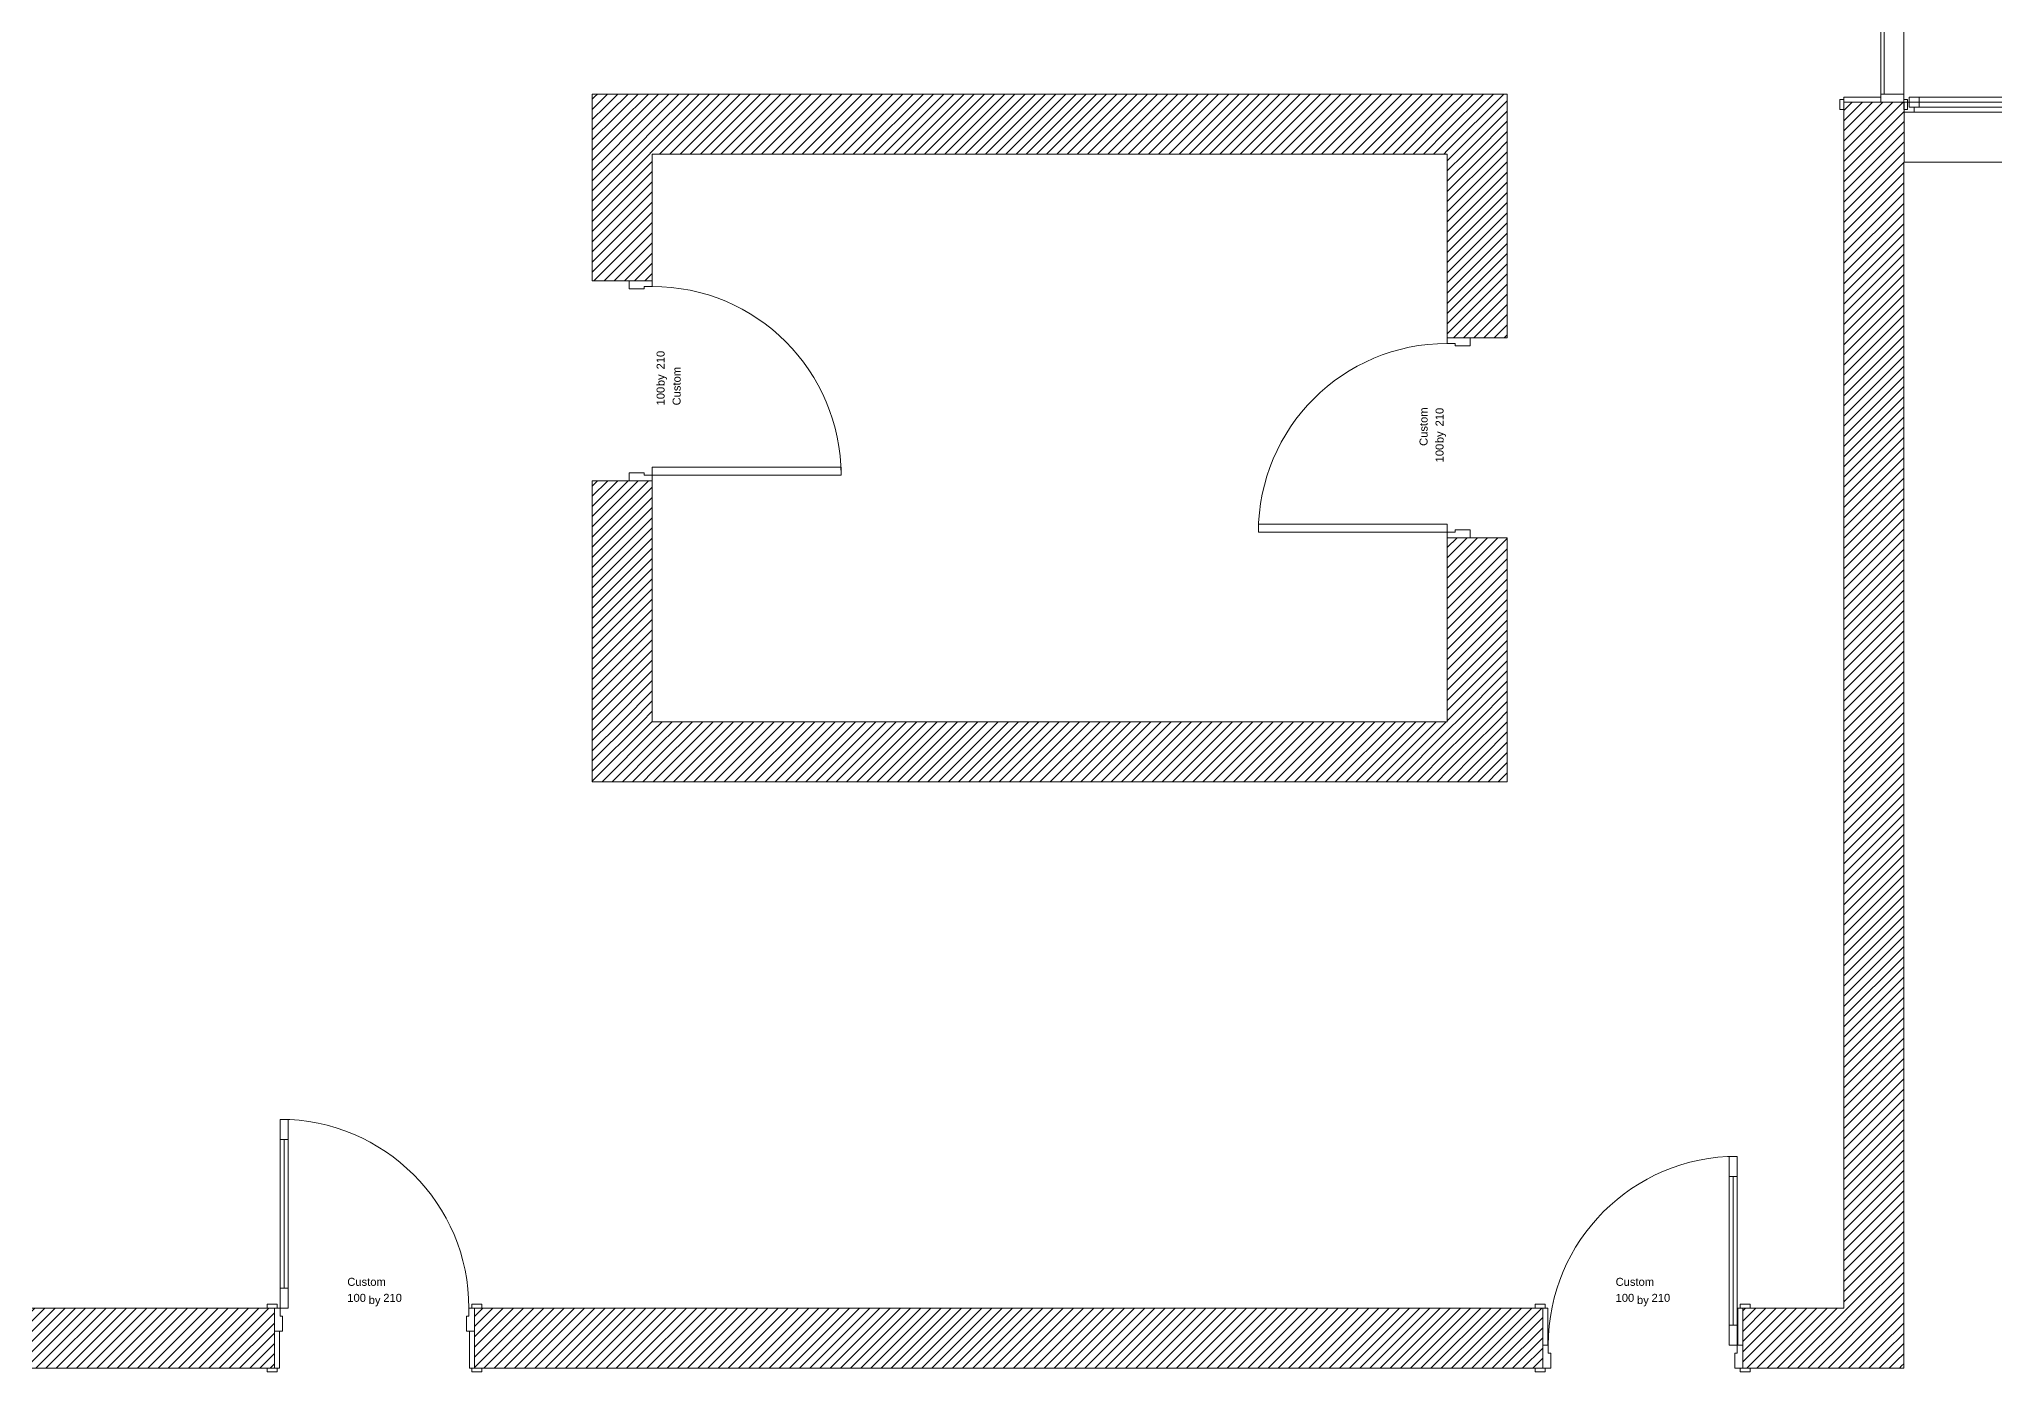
# Model space of a CAD drawing. Header units: millimetres. Extents: x -22335 to 45019, y -6963 to 25912.
# Drawn here: x -12214 to -2437, y 11628 to 18293 of the extents above; entities that cross this region are included whole.
import ezdxf
from ezdxf.enums import TextEntityAlignment as Align

# ---------------------------------------------------------------- set-up
doc = ezdxf.new("R2010")
doc.units = ezdxf.units.MM
doc.header["$MEASUREMENT"] = 0
for name, color, linetype in [('A_KONS_zid zunanji', 7, 'Continuous'), ('Archicad Door Markers', 7, 'Continuous'), ('Archicad Doors', 7, 'Continuous'), ('Archicad Window Markers', 7, 'Continuous'), ('Archicad Windows', 7, 'Continuous')]:
    doc.layers.add(name, color=color, linetype=linetype)
for name, color, linetype, lineweight in [('A_KONS_zid zunanji_Pen_No__27', 7, 'Continuous', 20), ('Archicad Door Markers_Pen_No__7', 7, 'Continuous', 13), ('Archicad Doors_Pen_No__27', 7, 'Continuous', 20), ('Archicad Window Markers_Pen_No__7', 7, 'Continuous', 13), ('Archicad Windows_Pen_No__27', 7, 'Continuous', 20)]:
    doc.layers.add(name, color=color, linetype=linetype, lineweight=lineweight)
for name, color, linetype, lineweight, true_color in [('Archicad Doors_Pen_No__23', 7, 'Continuous', 20, 0xff6600), ('Archicad Doors_Pen_No__3', 7, 'Continuous', 13, 0xff6600), ('Archicad Windows_Pen_No__23', 7, 'Continuous', 20, 0xff6600), ('Archicad Windows_Pen_No__3', 7, 'Continuous', 13, 0xff6600)]:
    doc.layers.add(name, color=color, linetype=linetype, lineweight=lineweight, true_color=true_color)
doc.styles.add('GENERATED_STYLE_1', font='arial.ttf')
pattern_1 = [(45, (0, 0), (-25.455843, 25.455843), [])]

# ---------------------------------------------------------------- blocks, each defined once
blk = doc.blocks.new('Door 27')
at = {"layer": 'Archicad Doors_Pen_No__23', "color": 30, "linetype": 'Continuous', "lineweight": 20, "true_color": 0xff6600}
for p, q in [((-472, 0), (-500, 0)), ((-500, 0), (-500, -115)), ((-472, -40), (-472, 0)), ((500, 0), (472, 0)), ((472, 0), (472, -40)), ((500, -115), (500, 0)), ((-460, -40), (-472, -40)), ((-460, -115), (-460, -40)), ((472, -40), (460, -40)), ((460, -40), (460, -115)), ((-500, -115), (-460, -115)), ((460, -115), (500, -115))]:
    blk.add_line(p, q, dxfattribs=at)
at = {"layer": 'Archicad Doors_Pen_No__27', "color": 7, "linetype": 'Continuous', "lineweight": 20}
for p, q in [((-500, 185), (-537, 185)), ((-500, 185), (-537, 185)), ((-500, 0), (-500, 185)), ((-500, 0), (-500, 185)), ((500, 0), (500, 185)), ((500, 0), (500, 185)), ((500, 185), (537, 185)), ((500, 185), (537, 185)), ((-500, -115), (-500, 0)), ((-500, -115), (-500, 0)), ((500, -115), (500, 0)), ((500, -115), (500, 0)), ((-500, -115), (-537, -115)), ((-500, -115), (-537, -115)), ((500, -115), (537, -115)), ((500, -115), (537, -115))]:
    blk.add_line(p, q, dxfattribs=at)
at = {"layer": 'Archicad Doors_Pen_No__3', "color": 30, "linetype": 'Continuous', "lineweight": 13, "true_color": 0xff6600}
for p, q in [((432, 844), (432, 944)), ((432, 944), (472, 944)), ((472, 944), (472, 844)), ((472, 844), (432, 844)), ((452, 844), (452, 100)), ((-487, 204), (-537, 204)), ((-537, 204), (-537, 185)), ((-487, 185), (-487, 204)), ((537, 204), (487, 204)), ((487, 204), (487, 185)), ((537, 185), (537, 204)), ((-537, 185), (-487, 185)), ((-475, 185), (-500, 185)), ((-500, 185), (-500, 0)), ((-475, 0), (-475, 185)), ((432, 0), (432, 100)), ((432, 100), (472, 100)), ((472, 100), (472, 0)), ((500, 185), (475, 185)), ((475, 185), (475, 0)), ((487, 185), (537, 185)), ((500, 0), (500, 185)), ((-500, 0), (-475, 0)), ((472, 0), (432, 0)), ((475, 0), (500, 0)), ((-487, -115), (-537, -115)), ((-537, -115), (-537, -134)), ((-537, -134), (-487, -134)), ((-487, -134), (-487, -115)), ((537, -115), (487, -115)), ((487, -115), (487, -134)), ((487, -134), (537, -134)), ((537, -134), (537, -115))]:
    blk.add_line(p, q, dxfattribs=at)
at = {"layer": 'Archicad Doors_Pen_No__3', "color": 30, "linetype": 'Continuous', "lineweight": 13, "true_color": 0xff6600, "flags": 128}
for points in [[(452, 844), (452, 100), (432, 100), (432, 844)], [(472, 844), (472, 100), (452, 100), (452, 844)]]:
    blk.add_lwpolyline(points, close=True, dxfattribs=at)
at = {"layer": 'Archicad Doors_Pen_No__3', "color": 30, "linetype": 'Continuous', "lineweight": 13, "true_color": 0xff6600}
blk.add_arc((472, 0), 944, 90, 180, dxfattribs=at)
blk = doc.blocks.new('Basic Window-Door-Skylight Marker')
at = {"layer": 'Archicad Window Markers_Pen_No__7', "color": 7, "lineweight": 13, "style": 'GENERATED_STYLE_1'}
for tag, p in [('AC_WIDO_ID', (-156.6, 99.3)), ('AC_WIDO_A_SIZE', (-156.6, 20)), ('GS_Separator', (-23.4, 8.5)), ('AC_WIDO_B_SIZE', (65, 19.3))]:
    blk.add_attdef(tag, text='', height=40, dxfattribs=at).set_placement(p, align=Align.BOTTOM_LEFT)
blk = doc.blocks.new('Door 27_2')
at = {"layer": 'Archicad Doors_Pen_No__23', "color": 30, "linetype": 'Continuous', "lineweight": 20, "true_color": 0xff6600}
for p, q in [((-472, 0), (-500, 0)), ((-500, 0), (-500, -115)), ((-472, -40), (-472, 0)), ((500, 0), (472, 0)), ((472, 0), (472, -40)), ((500, -115), (500, 0)), ((-460, -40), (-472, -40)), ((-460, -115), (-460, -40)), ((472, -40), (460, -40)), ((460, -40), (460, -115)), ((-500, -115), (-460, -115)), ((460, -115), (500, -115))]:
    blk.add_line(p, q, dxfattribs=at)
at = {"layer": 'Archicad Doors_Pen_No__27', "color": 7, "linetype": 'Continuous', "lineweight": 20}
for p, q in [((-500, 0), (-537, 0)), ((-500, 0), (-537, 0)), ((-500, 0), (-500, -115)), ((-500, 0), (-500, -115)), ((500, 0), (500, -115)), ((500, 0), (500, -115)), ((500, 0), (537, 0)), ((500, 0), (537, 0)), ((-500, -115), (-500, -300)), ((-500, -115), (-500, -300)), ((500, -115), (500, -300)), ((500, -115), (500, -300)), ((-500, -300), (-537, -300)), ((-500, -300), (-537, -300)), ((500, -300), (537, -300)), ((500, -300), (537, -300))]:
    blk.add_line(p, q, dxfattribs=at)
at = {"layer": 'Archicad Doors_Pen_No__3', "color": 30, "linetype": 'Continuous', "lineweight": 13, "true_color": 0xff6600}
for p, q in [((432, 844), (432, 944)), ((432, 944), (472, 944)), ((472, 944), (472, 844)), ((472, 844), (432, 844)), ((452, 844), (452, 100)), ((432, 0), (432, 100)), ((432, 100), (472, 100)), ((472, 100), (472, 0)), ((-537, 0), (-537, 19)), ((-537, 19), (-487, 19)), ((-487, 0), (-537, 0)), ((-487, 19), (-487, 0)), ((472, 0), (432, 0)), ((487, 19), (537, 19)), ((487, 0), (487, 19)), ((537, 0), (487, 0)), ((537, 19), (537, 0)), ((-500, -300), (-500, -115)), ((-500, -115), (-475, -115)), ((-475, -115), (-475, -300)), ((475, -300), (475, -115)), ((475, -115), (500, -115)), ((500, -115), (500, -300)), ((-537, -319), (-537, -300)), ((-537, -300), (-487, -300)), ((-487, -319), (-537, -319)), ((-475, -300), (-500, -300)), ((-487, -300), (-487, -319)), ((500, -300), (475, -300)), ((487, -300), (537, -300)), ((487, -319), (487, -300)), ((537, -319), (487, -319)), ((537, -300), (537, -319))]:
    blk.add_line(p, q, dxfattribs=at)
at = {"layer": 'Archicad Doors_Pen_No__3', "color": 30, "linetype": 'Continuous', "lineweight": 13, "true_color": 0xff6600, "flags": 128}
for points in [[(452, 844), (452, 100), (432, 100), (432, 844)], [(472, 844), (472, 100), (452, 100), (452, 844)]]:
    blk.add_lwpolyline(points, close=True, dxfattribs=at)
at = {"layer": 'Archicad Doors_Pen_No__3', "color": 30, "linetype": 'Continuous', "lineweight": 13, "true_color": 0xff6600}
blk.add_arc((472, 0), 944, 90, 180, dxfattribs=at)
blk = doc.blocks.new('Wall_17', base_point=(-22196, 11646.7))
at = {"layer": 'A_KONS_zid zunanji', "linetype": 'Continuous', "lineweight": 0, "true_color": 0x000000}
h = blk.add_hatch(dxfattribs=at)
h.set_pattern_fill('Navadna_NF_Opeka', color=18, style=0, pattern_type=2)
h.set_pattern_definition(pattern_1)
h.paths.add_polyline_path([(-13034.8, 11946.7), (-13034.8, 11646.7), (-11038, 11646.7), (-11038, 11946.7)])
h = blk.add_hatch(dxfattribs=at)
h.set_pattern_fill('Navadna_NF_Opeka', color=18, style=0, pattern_type=2)
h.set_pattern_definition(pattern_1)
h.paths.add_polyline_path([(-4697.5, 11946.7), (-10038, 11946.7), (-10038, 11646.7), (-4697.5, 11646.7)])
h = blk.add_hatch(dxfattribs=at)
h.set_pattern_fill('Navadna_NF_Opeka', color=18, style=0, pattern_type=2)
h.set_pattern_definition(pattern_1)
h.paths.add_polyline_path([(-3697.5, 11946.7), (-3697.5, 11646.7), (-3192.9, 11646.7), (-3192.9, 11946.7)])
h = blk.add_hatch(dxfattribs=at)
h.set_pattern_fill('Navadna_NF_Opeka', color=18, style=0, pattern_type=2)
h.set_pattern_definition(pattern_1)
h.paths.add_polyline_path([(-3192.9, 11946.7), (-2892.9, 11646.7), (-2892.9, 11946.7)])
h = blk.add_hatch(dxfattribs=at)
h.set_pattern_fill('Navadna_NF_Opeka', color=18, style=0, pattern_type=2)
h.set_pattern_definition(pattern_1)
h.paths.add_polyline_path([(-3192.9, 11646.7), (-2892.9, 11646.7), (-3192.9, 11946.7)])
at = {"layer": 'A_KONS_zid zunanji_Pen_No__27', "color": 7, "linetype": 'Continuous', "lineweight": 20}
for p, q in [((-11038, 11946.7), (-11075, 11946.7)), ((-11038, 11946.7), (-11038, 11831.7)), ((-10038, 11946.7), (-10001, 11946.7)), ((-10038, 11946.7), (-10038, 11831.7)), ((-4697.5, 11946.7), (-4734.5, 11946.7)), ((-4697.5, 11761.7), (-4697.5, 11946.7)), ((-3697.5, 11946.7), (-3660.5, 11946.7)), ((-3697.5, 11761.7), (-3697.5, 11946.7)), ((-11038, 11831.7), (-11038, 11646.7)), ((-10038, 11831.7), (-10038, 11646.7)), ((-4697.5, 11646.7), (-4697.5, 11761.7)), ((-3697.5, 11646.7), (-3697.5, 11761.7)), ((-11038, 11646.7), (-11075, 11646.7)), ((-10038, 11646.7), (-10001, 11646.7)), ((-4697.5, 11646.7), (-4734.5, 11646.7)), ((-3697.5, 11646.7), (-3660.5, 11646.7))]:
    blk.add_line(p, q, dxfattribs=at)
at = {"layer": 'A_KONS_zid zunanji_Pen_No__27', "color": 7, "linetype": 'Continuous', "lineweight": 20, "flags": 128}
for points in [[(-11038, 11946.7), (-12432.3, 11946.7)], [(-4697.5, 11946.7), (-10038, 11946.7)], [(-3192.9, 11946.7), (-3697.5, 11946.7)], [(-2892.9, 11646.7), (-2892.9, 11946.7)], [(-13034.8, 11646.7), (-11038, 11646.7)], [(-10038, 11646.7), (-4697.5, 11646.7)], [(-3697.5, 11646.7), (-2892.9, 11646.7)]]:
    blk.add_lwpolyline(points, dxfattribs=at)
at = {"layer": 'Archicad Door Markers', "color": 161, "lineweight": 13, "true_color": 0x40a5ff}
ref = blk.add_blockref('Basic Window-Door-Skylight Marker', (-10538, 11946.7), dxfattribs=at)
ref.add_attrib('AC_MarkerText_1', 'Custom', dxfattribs={"layer": 'Archicad Door Markers_Pen_No__7', "color": 7, "lineweight": 13, "height": 40, "style": 'GENERATED_STYLE_1'}).set_placement((-10673.7, 12046.1), align=Align.BOTTOM_LEFT)
ref.add_attrib('GS_Separator', ' by ', dxfattribs={"layer": 'Archicad Door Markers_Pen_No__7', "color": 7, "lineweight": 13, "height": 40, "style": 'GENERATED_STYLE_1'}).set_placement((-10582.2, 11955.2), align=Align.BOTTOM_LEFT)
ref.add_attrib('AC_WIDO_A_SIZE', '100', dxfattribs={"layer": 'Archicad Door Markers_Pen_No__7', "color": 7, "lineweight": 13, "height": 40, "style": 'GENERATED_STYLE_1'}).set_placement((-10673.7, 11966.1), align=Align.BOTTOM_LEFT)
ref.add_attrib('AC_WIDO_B_SIZE', '210', dxfattribs={"layer": 'Archicad Door Markers_Pen_No__7', "color": 7, "lineweight": 13, "height": 40, "style": 'GENERATED_STYLE_1'}).set_placement((-10493.8, 11966.1), align=Align.BOTTOM_LEFT)
ref = blk.add_blockref('Basic Window-Door-Skylight Marker', (-4197.5, 11946.7), dxfattribs=at)
ref.add_attrib('AC_MarkerText_1', 'Custom', dxfattribs={"layer": 'Archicad Door Markers_Pen_No__7', "color": 7, "lineweight": 13, "height": 40, "style": 'GENERATED_STYLE_1'}).set_placement((-4333.2, 12046.1), align=Align.BOTTOM_LEFT)
ref.add_attrib('GS_Separator', ' by ', dxfattribs={"layer": 'Archicad Door Markers_Pen_No__7', "color": 7, "lineweight": 13, "height": 40, "style": 'GENERATED_STYLE_1'}).set_placement((-4241.7, 11955.2), align=Align.BOTTOM_LEFT)
ref.add_attrib('AC_WIDO_A_SIZE', '100', dxfattribs={"layer": 'Archicad Door Markers_Pen_No__7', "color": 7, "lineweight": 13, "height": 40, "style": 'GENERATED_STYLE_1'}).set_placement((-4333.2, 11966.1), align=Align.BOTTOM_LEFT)
ref.add_attrib('AC_WIDO_B_SIZE', '210', dxfattribs={"layer": 'Archicad Door Markers_Pen_No__7', "color": 7, "lineweight": 13, "height": 40, "style": 'GENERATED_STYLE_1'}).set_placement((-4153.3, 11966.1), align=Align.BOTTOM_LEFT)
at = {"layer": 'Archicad Doors', "color": 21, "linetype": 'Continuous', "lineweight": 0, "true_color": 0xff9955, "xscale": -1, "zscale": 1000}
blk.add_blockref('Door 27_2', (-10538, 11946.7), dxfattribs=at)
at = {"layer": 'Archicad Doors', "color": 21, "linetype": 'Continuous', "lineweight": 0, "true_color": 0xff9955, "zscale": 1000}
blk.add_blockref('Door 27', (-4197.5, 11761.7), dxfattribs=at)
blk = doc.blocks.new('Sliding Door with 2 Sidelights 27_4')
at = {"layer": 'Archicad Doors_Pen_No__23', "color": 30, "linetype": 'Continuous', "lineweight": 20, "true_color": 0xff6600}
for p, q in [((-3766.8, 0), (-3806.8, 0)), ((-3806.8, 0), (-3806.8, -115)), ((-3766.8, -115), (-3766.8, 0)), ((-790, 0), (-3766.8, 0)), ((-750, 0), (-790, 0)), ((-790, 0), (-790, -115)), ((-750, -115), (-750, 0)), ((790, 0), (750, 0)), ((750, 0), (750, -115)), ((790, -115), (790, 0)), ((3766.8, 0), (790, 0)), ((3806.8, 0), (3766.8, 0)), ((3766.8, 0), (3766.8, -115)), ((3806.8, -115), (3806.8, 0)), ((-3806.8, -115), (-3766.8, -115)), ((-790, -115), (-750, -115)), ((750, -115), (790, -115)), ((3766.8, -115), (3806.8, -115))]:
    blk.add_line(p, q, dxfattribs=at)
at = {"layer": 'Archicad Doors_Pen_No__23', "color": 30, "linetype": 'Continuous', "lineweight": 20, "true_color": 0xff6600, "flags": 128}
for points in [[(-790, -115), (-3766.8, -115), (-3766.8, 0), (-790, 0)], [(3766.8, 0), (790, 0), (790, -115), (3766.8, -115)]]:
    blk.add_lwpolyline(points, close=True, dxfattribs=at)
at = {"layer": 'Archicad Doors_Pen_No__27', "color": 7, "linetype": 'Continuous', "lineweight": 20}
for p, q in [((-3806.8, 0), (-3843.8, 0)), ((-3806.8, 0), (-3843.8, 0)), ((-3806.8, 0), (-3806.8, -115)), ((-3806.8, 0), (-3806.8, -115)), ((3806.8, 0), (3806.8, -115)), ((3806.8, 0), (3806.8, -115)), ((3806.8, 0), (3843.8, 0)), ((3806.8, 0), (3843.8, 0)), ((-3806.8, -115), (-3806.8, -300)), ((-3806.8, -115), (-3806.8, -300)), ((3806.8, -115), (3806.8, -300)), ((3806.8, -115), (3806.8, -300)), ((-3806.8, -300), (-3843.8, -300)), ((-3806.8, -300), (-3843.8, -300)), ((3806.8, -300), (3843.8, -300)), ((3806.8, -300), (3843.8, -300))]:
    blk.add_line(p, q, dxfattribs=at)
at = {"layer": 'Archicad Doors_Pen_No__3', "color": 30, "linetype": 'Continuous', "lineweight": 13, "true_color": 0xff6600}
for p, q in [((-3843.8, 0), (-3843.8, 19)), ((-3843.8, 19), (-3793.8, 19)), ((-3793.8, 0), (-3843.8, 0)), ((-3793.8, 19), (-3793.8, 0)), ((0, 0), (100, 0)), ((0, -40), (0, 0)), ((100, 0), (100, -40)), ((650, -40), (650, 0)), ((650, 0), (750, 0)), ((750, 0), (750, -40)), ((3793.8, 19), (3843.8, 19)), ((3793.8, 0), (3793.8, 19)), ((3843.8, 0), (3793.8, 0)), ((3843.8, 19), (3843.8, 0)), ((-3766.8, -97), (-790, -97)), ((-750, -40), (-650, -40)), ((-750, -80), (-750, -40)), ((-650, -80), (-750, -80)), ((-650, -40), (-650, -80)), ((-650, -60), (-100, -60)), ((-100, -80), (-100, -40)), ((-100, -40), (0, -40)), ((0, -80), (-100, -80)), ((100, -40), (0, -40)), ((0, -40), (0, -80)), ((100, -20), (650, -20)), ((750, -40), (650, -40)), ((3766.8, -97), (790, -97)), ((-3806.8, -300), (-3806.8, -115)), ((-3806.8, -115), (-3781.8, -115)), ((-3781.8, -115), (-3781.8, -300)), ((3781.8, -300), (3781.8, -115)), ((3781.8, -115), (3806.8, -115)), ((3806.8, -115), (3806.8, -300)), ((-3843.8, -319), (-3843.8, -300)), ((-3843.8, -300), (-3793.8, -300)), ((-3793.8, -319), (-3843.8, -319)), ((-3781.8, -300), (-3806.8, -300)), ((-3793.8, -300), (-3793.8, -319)), ((3806.8, -300), (3781.8, -300)), ((3793.8, -300), (3843.8, -300)), ((3793.8, -319), (3793.8, -300)), ((3843.8, -319), (3793.8, -319)), ((3843.8, -300), (3843.8, -319))]:
    blk.add_line(p, q, dxfattribs=at)
at = {"layer": 'Archicad Doors_Pen_No__3', "color": 30, "linetype": 'Continuous', "lineweight": 13, "true_color": 0xff6600, "flags": 128}
for points in [[(100, 0), (650, 0), (650, -20), (100, -20)], [(-650, -40), (-100, -40), (-100, -60), (-650, -60)], [(-650, -60), (-100, -60), (-100, -80), (-650, -80)], [(100, -20), (650, -20), (650, -40), (100, -40)]]:
    blk.add_lwpolyline(points, close=True, dxfattribs=at)
blk = doc.blocks.new('Wall_28', base_point=(-2892.9, 11646.7))
at = {"layer": 'A_KONS_zid zunanji', "linetype": 'Continuous', "lineweight": 0, "true_color": 0x000000}
h = blk.add_hatch(dxfattribs=at)
h.set_pattern_fill('Navadna_NF_Opeka', color=18, style=0, pattern_type=2)
h.set_pattern_definition(pattern_1)
h.paths.add_polyline_path([(-3192.9, 25611.9), (-2892.9, 25911.9), (-3192.9, 25911.9)])
h = blk.add_hatch(dxfattribs=at)
h.set_pattern_fill('Navadna_NF_Opeka', color=18, style=0, pattern_type=2)
h.set_pattern_definition(pattern_1)
h.paths.add_polyline_path([(-3192.9, 25611.9), (-2892.9, 25611.9), (-2892.9, 25911.9)])
h = blk.add_hatch(dxfattribs=at)
h.set_pattern_fill('Navadna_NF_Opeka', color=18, style=0, pattern_type=2)
h.set_pattern_definition(pattern_1)
h.paths.add_polyline_path([(-3192.9, 25611.9), (-3192.9, 25591.8), (-2892.9, 25591.8), (-2892.9, 25611.9)])
h = blk.add_hatch(dxfattribs=at)
h.set_pattern_fill('Navadna_NF_Opeka', color=18, style=0, pattern_type=2)
h.set_pattern_definition(pattern_1)
h.paths.add_polyline_path([(-3192.9, 11946.7), (-2892.9, 11946.7), (-2892.9, 17978.3), (-3192.9, 17978.3)])
at = {"layer": 'A_KONS_zid zunanji_Pen_No__27', "color": 7, "linetype": 'Continuous', "lineweight": 20}
for p, q in [((-3192.9, 25591.8), (-3192.9, 25628.8)), ((-2892.9, 25591.8), (-2892.9, 25628.8)), ((-3007.9, 25591.8), (-3192.9, 25591.8)), ((-2892.9, 25591.8), (-3007.9, 25591.8)), ((-3192.9, 17978.3), (-3192.9, 17941.3)), ((-3007.9, 17978.3), (-3192.9, 17978.3)), ((-2892.9, 17978.3), (-3007.9, 17978.3)), ((-2892.9, 17978.3), (-2892.9, 17941.3))]:
    blk.add_line(p, q, dxfattribs=at)
at = {"layer": 'A_KONS_zid zunanji_Pen_No__27', "color": 7, "linetype": 'Continuous', "lineweight": 20, "flags": 128}
for points in [[(-2892.9, 25911.9), (-3192.9, 25911.9)], [(-2892.9, 25591.8), (-2892.9, 25911.9)], [(-3192.9, 25611.9), (-3192.9, 25591.8)], [(-3192.9, 17978.3), (-3192.9, 11946.7)], [(-2892.9, 11946.7), (-2892.9, 17678.3)]]:
    blk.add_lwpolyline(points, dxfattribs=at)
at = {"layer": 'Archicad Door Markers', "color": 161, "lineweight": 13, "true_color": 0x40a5ff}
ref = blk.add_blockref('Basic Window-Door-Skylight Marker', (-3192.9, 21785), dxfattribs=dict(at, rotation=90))
ref.add_attrib('AC_MarkerText_1', 'Custom', dxfattribs={"layer": 'Archicad Door Markers_Pen_No__7', "color": 7, "lineweight": 13, "height": 40, "rotation": 90, "style": 'GENERATED_STYLE_1'}).set_placement((-2739.2, 21639.4), align=Align.BOTTOM_LEFT)
ref.add_attrib('GS_Separator', ' by ', dxfattribs={"layer": 'Archicad Door Markers_Pen_No__7', "color": 7, "lineweight": 13, "height": 40, "rotation": 90, "style": 'GENERATED_STYLE_1'}).set_placement((-2819.2, 21765.9), align=Align.BOTTOM_LEFT)
ref.add_attrib('AC_WIDO_A_SIZE', '761.4', dxfattribs={"layer": 'Archicad Door Markers_Pen_No__7', "color": 7, "lineweight": 13, "height": 40, "rotation": 90, "style": 'GENERATED_STYLE_1'}).set_placement((-2819.2, 21639.4), align=Align.BOTTOM_LEFT)
ref.add_attrib('AC_WIDO_B_SIZE', '210', dxfattribs={"layer": 'Archicad Door Markers_Pen_No__7', "color": 7, "lineweight": 13, "height": 40, "rotation": 90, "style": 'GENERATED_STYLE_1'}).set_placement((-2819.2, 21865.1), align=Align.BOTTOM_LEFT)
at = {"layer": 'Archicad Doors', "color": 21, "linetype": 'Continuous', "lineweight": 0, "true_color": 0xff9955, "xscale": -1, "zscale": 1000, "rotation": 270}
blk.add_blockref('Sliding Door with 2 Sidelights 27_4', (-2892.9, 21785), dxfattribs=at)
blk = doc.blocks.new('Window 27_11')
at = {"layer": 'Archicad Windows_Pen_No__23', "color": 30, "linetype": 'Continuous', "lineweight": 20, "true_color": 0xff6600}
for p, q in [((-4580.5, 0), (-4555.5, 0)), ((-4555.5, 25), (-4505.5, 25)), ((-4555.5, -25), (-4555.5, 25)), ((-4555.5, 0), (-4555.5, -25)), ((-4505.5, 25), (-4505.5, -25)), ((-4505.5, 25), (4505.5, 25)), ((-4505.5, 0), (4505.5, 0)), ((4505.5, -25), (4505.5, 25)), ((4505.5, 25), (4555.5, 25)), ((4555.5, 25), (4555.5, -25)), ((4555.5, -25), (4555.5, 0)), ((4555.5, 0), (4580.5, 0)), ((-4530.5, -50), (-4580.5, -50)), ((-4555.5, -25), (-4530.5, -25)), ((-4505.5, -25), (-4555.5, -25)), ((-4530.5, -25), (-4530.5, -50)), ((4505.5, -25), (-4505.5, -25)), ((4555.5, -25), (4505.5, -25)), ((4530.5, -50), (4530.5, -25)), ((4530.5, -25), (4555.5, -25)), ((4580.5, -50), (4530.5, -50))]:
    blk.add_line(p, q, dxfattribs=at)
at = {"layer": 'Archicad Windows_Pen_No__27', "color": 7, "linetype": 'Continuous', "lineweight": 20}
for p, q in [((-4580.5, 0), (-4580.5, -50)), ((-4580.5, 0), (-4580.5, -50)), ((4580.5, 0), (4580.5, -50)), ((4580.5, 0), (4580.5, -50)), ((-4580.5, -50), (-4580.5, -300)), ((4580.5, -50), (4580.5, -300))]:
    blk.add_line(p, q, dxfattribs=at)
at = {"layer": 'Archicad Windows_Pen_No__3', "color": 30, "linetype": 'Continuous', "lineweight": 13, "true_color": 0xff6600}
for p, q in [((-4580.5, 0), (4580.5, 0)), ((-4505.5, 25), (4505.5, 25)), ((4530.5, -50), (-4530.5, -50)), ((-4580.5, -300), (4580.5, -300))]:
    blk.add_line(p, q, dxfattribs=at)
blk = doc.blocks.new('Wall_45', base_point=(-2892.9, 17978.3))
at = {"layer": 'A_KONS_zid zunanji', "linetype": 'Continuous', "lineweight": 0, "true_color": 0x000000}
h = blk.add_hatch(dxfattribs=at)
h.set_pattern_fill('Navadna_NF_Opeka', color=18, style=0, pattern_type=2)
h.set_pattern_definition(pattern_1)
h.paths.add_polyline_path([(-2892.9, 17678.3), (-2890.3, 17678.3), (-2890.3, 17978.3), (-2892.9, 17978.3)])
at = {"layer": 'A_KONS_zid zunanji_Pen_No__27', "color": 7, "linetype": 'Continuous', "lineweight": 20}
for p, q in [((-2890.3, 17978.3), (-2890.3, 17928.3)), ((-2890.3, 17928.3), (-2890.3, 17678.3)), ((6270.7, 17978.3), (6270.7, 17928.3)), ((6270.7, 17928.3), (6270.7, 17678.3))]:
    blk.add_line(p, q, dxfattribs=at)
at = {"layer": 'A_KONS_zid zunanji_Pen_No__27', "color": 7, "linetype": 'Continuous', "lineweight": 20, "flags": 128}
blk.add_lwpolyline([(-2890.3, 17978.3), (-2892.9, 17978.3)], dxfattribs=at)
at = {"layer": 'Archicad Window Markers', "color": 161, "lineweight": 13, "true_color": 0x40a5ff}
ref = blk.add_blockref('Basic Window-Door-Skylight Marker', (1690.2, 17978.3), dxfattribs=at)
ref.add_attrib('GS_Separator', ' by ', dxfattribs={"layer": 'Archicad Window Markers_Pen_No__7', "color": 7, "lineweight": 13, "height": 40, "style": 'GENERATED_STYLE_1'}).set_placement((1668.9, 17986.7), align=Align.BOTTOM_LEFT)
ref.add_attrib('AC_WIDO_ID', 'O1', dxfattribs={"layer": 'Archicad Window Markers_Pen_No__7', "color": 7, "lineweight": 13, "height": 40, "style": 'GENERATED_STYLE_1'}).set_placement((1531.6, 18077.6), align=Align.BOTTOM_LEFT)
ref.add_attrib('AC_WIDO_A_SIZE', '916.1', dxfattribs={"layer": 'Archicad Window Markers_Pen_No__7', "color": 7, "lineweight": 13, "height": 40, "style": 'GENERATED_STYLE_1'}).set_placement((1531.6, 17997.6), align=Align.BOTTOM_LEFT)
ref.add_attrib('AC_WIDO_B_SIZE', '260', dxfattribs={"layer": 'Archicad Window Markers_Pen_No__7', "color": 7, "lineweight": 13, "height": 40, "style": 'GENERATED_STYLE_1'}).set_placement((1757.3, 17997.6), align=Align.BOTTOM_LEFT)
at = {"layer": 'Archicad Windows', "color": 21, "linetype": 'Continuous', "lineweight": 0, "true_color": 0xff9955, "zscale": 1000}
blk.add_blockref('Window 27_11', (1690.2, 17978.3), dxfattribs=at)
blk = doc.blocks.new('Wall_46', base_point=(-9449.1, 18018.3))
at = {"layer": 'A_KONS_zid zunanji', "linetype": 'Continuous', "lineweight": 0, "true_color": 0x000000}
h = blk.add_hatch(dxfattribs=at)
h.set_pattern_fill('Navadna_NF_Opeka', color=18, style=0, pattern_type=2)
h.set_pattern_definition(pattern_1)
h.paths.add_polyline_path([(-9149.1, 17718.3), (-9449.1, 18018.3), (-9449.1, 17718.3)])
h = blk.add_hatch(dxfattribs=at)
h.set_pattern_fill('Navadna_NF_Opeka', color=18, style=0, pattern_type=2)
h.set_pattern_definition(pattern_1)
h.paths.add_polyline_path([(-9149.1, 18018.3), (-9449.1, 18018.3), (-9149.1, 17718.3)])
h = blk.add_hatch(dxfattribs=at)
h.set_pattern_fill('Navadna_NF_Opeka', color=18, style=0, pattern_type=2)
h.set_pattern_definition(pattern_1)
h.paths.add_polyline_path([(-9149.1, 17718.3), (-5174.9, 17718.3), (-5174.9, 18018.3), (-9149.1, 18018.3)])
h = blk.add_hatch(dxfattribs=at)
h.set_pattern_fill('Navadna_NF_Opeka', color=18, style=0, pattern_type=2)
h.set_pattern_definition(pattern_1)
h.paths.add_polyline_path([(-5174.9, 17718.3), (-4874.9, 17718.3), (-4874.9, 18018.3)])
h = blk.add_hatch(dxfattribs=at)
h.set_pattern_fill('Navadna_NF_Opeka', color=18, style=0, pattern_type=2)
h.set_pattern_definition(pattern_1)
h.paths.add_polyline_path([(-5174.9, 17718.3), (-4874.9, 18018.3), (-5174.9, 18018.3)])
at = {"layer": 'A_KONS_zid zunanji_Pen_No__27', "color": 7, "linetype": 'Continuous', "lineweight": 20, "flags": 128}
for points in [[(-9449.1, 18018.3), (-9449.1, 17718.3)], [(-4874.9, 18018.3), (-9449.1, 18018.3)], [(-4874.9, 18018.3), (-4874.9, 17718.3)], [(-9149.1, 17718.3), (-5174.9, 17718.3)]]:
    blk.add_lwpolyline(points, dxfattribs=at)
blk = doc.blocks.new('Door 27_3')
at = {"layer": 'Archicad Doors_Pen_No__23', "color": 30, "linetype": 'Continuous', "lineweight": 20, "true_color": 0xff6600}
for p, q in [((-472, 0), (-500, 0)), ((-500, 0), (-500, -115)), ((-472, -40), (-472, 0)), ((500, 0), (472, 0)), ((472, 0), (472, -40)), ((500, -115), (500, 0)), ((-460, -40), (-472, -40)), ((-460, -115), (-460, -40)), ((472, -40), (460, -40)), ((460, -40), (460, -115)), ((-500, -115), (-460, -115)), ((460, -115), (500, -115))]:
    blk.add_line(p, q, dxfattribs=at)
at = {"layer": 'Archicad Doors_Pen_No__27', "color": 7, "linetype": 'Continuous', "lineweight": 20}
for p, q in [((-500, 0), (-500, -115)), ((-500, 0), (-500, -115)), ((500, 0), (500, -115)), ((500, 0), (500, -115)), ((-500, -115), (-500, -300)), ((500, -115), (500, -300))]:
    blk.add_line(p, q, dxfattribs=at)
at = {"layer": 'Archicad Doors_Pen_No__3', "color": 30, "linetype": 'Continuous', "lineweight": 13, "true_color": 0xff6600}
for p, q in [((432, 0), (432, 944)), ((432, 944), (472, 944)), ((472, 944), (472, 0)), ((472, 0), (432, 0))]:
    blk.add_line(p, q, dxfattribs=at)
blk.add_arc((472, 0), 944, 90, 180, dxfattribs=at)
blk = doc.blocks.new('Wall_47', base_point=(-4874.9, 18018.3))
at = {"layer": 'A_KONS_zid zunanji', "linetype": 'Continuous', "lineweight": 0, "true_color": 0x000000}
h = blk.add_hatch(dxfattribs=at)
h.set_pattern_fill('Navadna_NF_Opeka', color=18, style=0, pattern_type=2)
h.set_pattern_definition(pattern_1)
h.paths.add_polyline_path([(-5174.9, 17718.3), (-5174.9, 16798.9), (-4874.9, 16798.9), (-4874.9, 17718.3)])
h = blk.add_hatch(dxfattribs=at)
h.set_pattern_fill('Navadna_NF_Opeka', color=18, style=0, pattern_type=2)
h.set_pattern_definition(pattern_1)
h.paths.add_polyline_path([(-5174.9, 14879.5), (-4874.9, 14879.5), (-4874.9, 15798.9), (-5174.9, 15798.9)])
h = blk.add_hatch(dxfattribs=at)
h.set_pattern_fill('Navadna_NF_Opeka', color=18, style=0, pattern_type=2)
h.set_pattern_definition(pattern_1)
h.paths.add_polyline_path([(-5174.9, 14579.5), (-4874.9, 14579.5), (-5174.9, 14879.5)])
h = blk.add_hatch(dxfattribs=at)
h.set_pattern_fill('Navadna_NF_Opeka', color=18, style=0, pattern_type=2)
h.set_pattern_definition(pattern_1)
h.paths.add_polyline_path([(-5174.9, 14879.5), (-4874.9, 14579.5), (-4874.9, 14879.5)])
at = {"layer": 'A_KONS_zid zunanji_Pen_No__27', "color": 7, "linetype": 'Continuous', "lineweight": 20}
for p, q in [((-5174.9, 16798.9), (-5059.9, 16798.9)), ((-5059.9, 16798.9), (-4874.9, 16798.9)), ((-5174.9, 15798.9), (-5059.9, 15798.9)), ((-5059.9, 15798.9), (-4874.9, 15798.9))]:
    blk.add_line(p, q, dxfattribs=at)
at = {"layer": 'A_KONS_zid zunanji_Pen_No__27', "color": 7, "linetype": 'Continuous', "lineweight": 20, "flags": 128}
for points in [[(-5174.9, 17718.3), (-5174.9, 16798.9)], [(-4874.9, 16798.9), (-4874.9, 17718.3)], [(-5174.9, 15798.9), (-5174.9, 14879.5)], [(-4874.9, 14579.5), (-4874.9, 15798.9)], [(-4874.9, 14579.5), (-5174.9, 14579.5)]]:
    blk.add_lwpolyline(points, dxfattribs=at)
at = {"layer": 'Archicad Door Markers', "color": 161, "lineweight": 13, "true_color": 0x40a5ff}
ref = blk.add_blockref('Basic Window-Door-Skylight Marker', (-4874.9, 16298.9), dxfattribs=dict(at, rotation=270))
ref.add_attrib('AC_MarkerText_1', 'Custom', dxfattribs={"layer": 'Archicad Door Markers_Pen_No__7', "color": 7, "lineweight": 13, "height": 40, "rotation": 90, "style": 'GENERATED_STYLE_1'}).set_placement((-5261.2, 16258.7), align=Align.BOTTOM_LEFT)
ref.add_attrib('GS_Separator', ' by ', dxfattribs={"layer": 'Archicad Door Markers_Pen_No__7', "color": 7, "lineweight": 13, "height": 40, "rotation": 90, "style": 'GENERATED_STYLE_1'}).set_placement((-5181.2, 16256.9), align=Align.BOTTOM_LEFT)
ref.add_attrib('AC_WIDO_A_SIZE', '100', dxfattribs={"layer": 'Archicad Door Markers_Pen_No__7', "color": 7, "lineweight": 13, "height": 40, "rotation": 90, "style": 'GENERATED_STYLE_1'}).set_placement((-5181.2, 16176.2), align=Align.BOTTOM_LEFT)
ref.add_attrib('AC_WIDO_B_SIZE', '210', dxfattribs={"layer": 'Archicad Door Markers_Pen_No__7', "color": 7, "lineweight": 13, "height": 40, "rotation": 90, "style": 'GENERATED_STYLE_1'}).set_placement((-5181.2, 16356.2), align=Align.BOTTOM_LEFT)
at = {"layer": 'Archicad Doors', "color": 21, "linetype": 'Continuous', "lineweight": 0, "true_color": 0xff9955, "xscale": -1, "zscale": 1000, "rotation": 90}
blk.add_blockref('Door 27_3', (-5174.9, 16298.9), dxfattribs=at)
blk = doc.blocks.new('Wall_48', base_point=(-4874.9, 14579.5))
at = {"layer": 'A_KONS_zid zunanji', "linetype": 'Continuous', "lineweight": 0, "true_color": 0x000000}
h = blk.add_hatch(dxfattribs=at)
h.set_pattern_fill('Navadna_NF_Opeka', color=18, style=0, pattern_type=2)
h.set_pattern_definition(pattern_1)
h.paths.add_polyline_path([(-9449.1, 14879.5), (-9449.1, 14579.5), (-9149.1, 14879.5)])
h = blk.add_hatch(dxfattribs=at)
h.set_pattern_fill('Navadna_NF_Opeka', color=18, style=0, pattern_type=2)
h.set_pattern_definition(pattern_1)
h.paths.add_polyline_path([(-9149.1, 14879.5), (-9449.1, 14579.5), (-9149.1, 14579.5)])
h = blk.add_hatch(dxfattribs=at)
h.set_pattern_fill('Navadna_NF_Opeka', color=18, style=0, pattern_type=2)
h.set_pattern_definition(pattern_1)
h.paths.add_polyline_path([(-5174.9, 14879.5), (-9149.1, 14879.5), (-9149.1, 14579.5), (-5174.9, 14579.5)])
at = {"layer": 'A_KONS_zid zunanji_Pen_No__27', "color": 7, "linetype": 'Continuous', "lineweight": 20, "flags": 128}
for points in [[(-9449.1, 14579.5), (-9449.1, 14879.5)], [(-5174.9, 14879.5), (-9149.1, 14879.5)], [(-9449.1, 14579.5), (-5174.9, 14579.5)]]:
    blk.add_lwpolyline(points, dxfattribs=at)
blk = doc.blocks.new('Wall_49', base_point=(-9449.1, 14579.5))
at = {"layer": 'A_KONS_zid zunanji', "linetype": 'Continuous', "lineweight": 0, "true_color": 0x000000}
h = blk.add_hatch(dxfattribs=at)
h.set_pattern_fill('Navadna_NF_Opeka', color=18, style=0, pattern_type=2)
h.set_pattern_definition(pattern_1)
h.paths.add_polyline_path([(-9149.1, 17718.3), (-9449.1, 17718.3), (-9449.1, 17083.9), (-9149.1, 17083.9)])
h = blk.add_hatch(dxfattribs=at)
h.set_pattern_fill('Navadna_NF_Opeka', color=18, style=0, pattern_type=2)
h.set_pattern_definition(pattern_1)
h.paths.add_polyline_path([(-9449.1, 14879.5), (-9149.1, 14879.5), (-9149.1, 16083.9), (-9449.1, 16083.9)])
at = {"layer": 'A_KONS_zid zunanji_Pen_No__27', "color": 7, "linetype": 'Continuous', "lineweight": 20}
for p, q in [((-9264.1, 17083.9), (-9449.1, 17083.9)), ((-9149.1, 17083.9), (-9264.1, 17083.9)), ((-9264.1, 16083.9), (-9449.1, 16083.9)), ((-9149.1, 16083.9), (-9264.1, 16083.9))]:
    blk.add_line(p, q, dxfattribs=at)
at = {"layer": 'A_KONS_zid zunanji_Pen_No__27', "color": 7, "linetype": 'Continuous', "lineweight": 20, "flags": 128}
for points in [[(-9449.1, 17718.3), (-9449.1, 17083.9)], [(-9149.1, 17083.9), (-9149.1, 17718.3)], [(-9449.1, 16083.9), (-9449.1, 14879.5)], [(-9149.1, 14879.5), (-9149.1, 16083.9)]]:
    blk.add_lwpolyline(points, dxfattribs=at)
at = {"layer": 'Archicad Door Markers', "color": 161, "lineweight": 13, "true_color": 0x40a5ff}
ref = blk.add_blockref('Basic Window-Door-Skylight Marker', (-9449.1, 16583.9), dxfattribs=dict(at, rotation=90))
ref.add_attrib('AC_MarkerText_1', 'Custom', dxfattribs={"layer": 'Archicad Door Markers_Pen_No__7', "color": 7, "lineweight": 13, "height": 40, "rotation": 90, "style": 'GENERATED_STYLE_1'}).set_placement((-8995.4, 16461.2), align=Align.BOTTOM_LEFT)
ref.add_attrib('GS_Separator', ' by ', dxfattribs={"layer": 'Archicad Door Markers_Pen_No__7', "color": 7, "lineweight": 13, "height": 40, "rotation": 90, "style": 'GENERATED_STYLE_1'}).set_placement((-9075.4, 16541.9), align=Align.BOTTOM_LEFT)
ref.add_attrib('AC_WIDO_A_SIZE', '100', dxfattribs={"layer": 'Archicad Door Markers_Pen_No__7', "color": 7, "lineweight": 13, "height": 40, "rotation": 90, "style": 'GENERATED_STYLE_1'}).set_placement((-9075.4, 16461.2), align=Align.BOTTOM_LEFT)
ref.add_attrib('AC_WIDO_B_SIZE', '210', dxfattribs={"layer": 'Archicad Door Markers_Pen_No__7', "color": 7, "lineweight": 13, "height": 40, "rotation": 90, "style": 'GENERATED_STYLE_1'}).set_placement((-9075.4, 16641.2), align=Align.BOTTOM_LEFT)
at = {"layer": 'Archicad Doors', "color": 21, "linetype": 'Continuous', "lineweight": 0, "true_color": 0xff9955, "zscale": 1000, "rotation": 270}
blk.add_blockref('Door 27_3', (-9149.1, 16583.9), dxfattribs=at)

msp = doc.modelspace()

# ---------------------------------------------------------------- block references
at = {"layer": 'A_KONS_zid zunanji', "color": 7, "lineweight": 20}
for name, p in [('Wall_28', (-2892.9, 11646.7)), ('Wall_45', (-2892.9, 17978.3)), ('Wall_46', (-9449.1, 18018.3)), ('Wall_49', (-9449.1, 14579.5)), ('Wall_47', (-4874.9, 18018.3)), ('Wall_48', (-4874.9, 14579.5)), ('Wall_17', (-22196, 11646.7))]:
    msp.add_blockref(name, p, dxfattribs=at)

doc.saveas('drawing.dxf')
